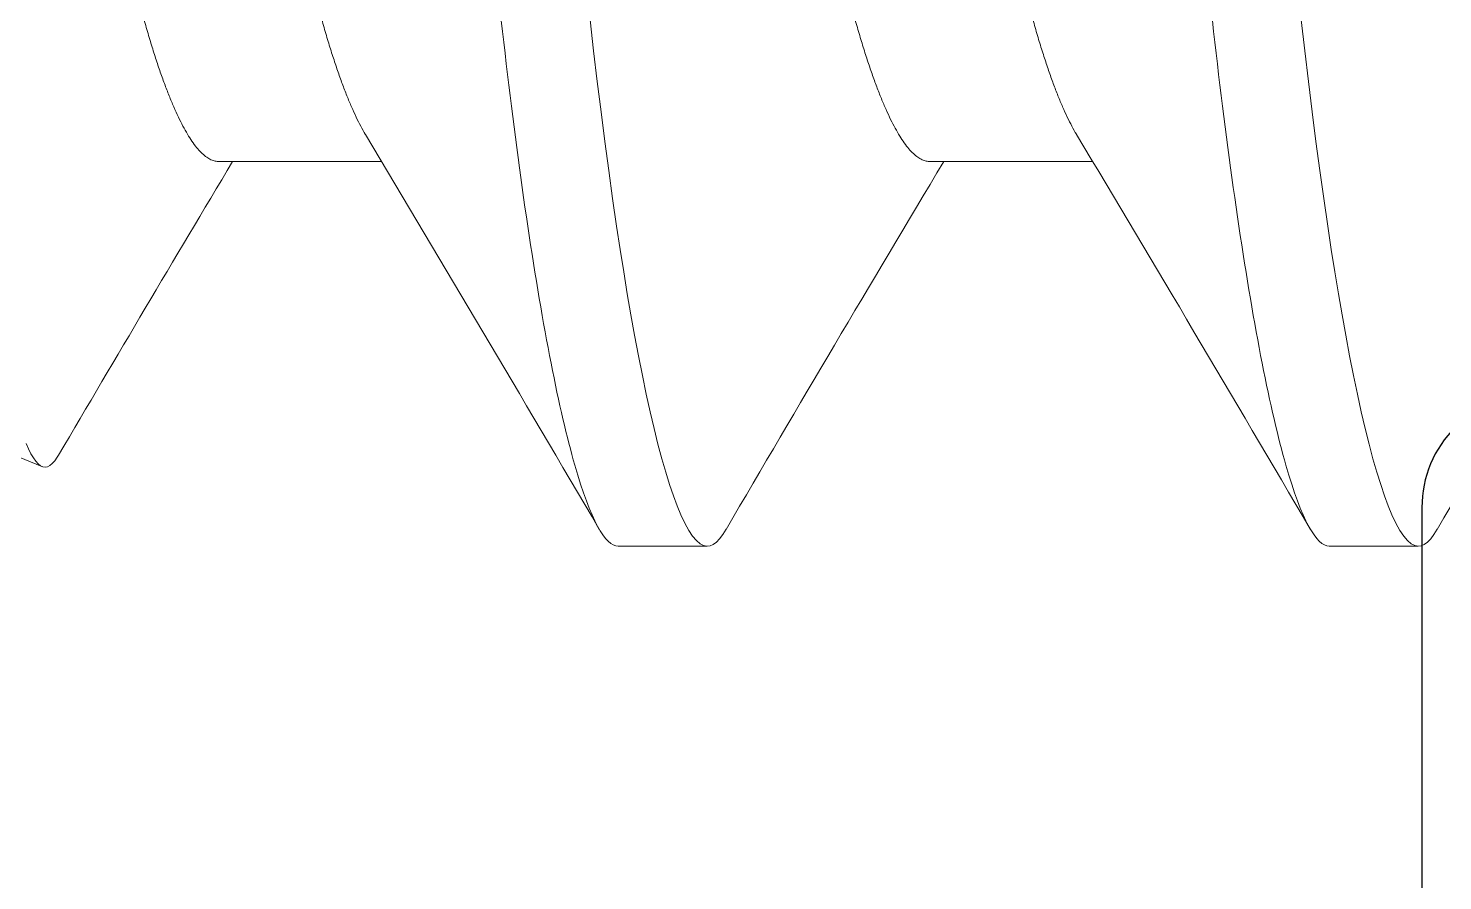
# Model space of a CAD drawing. Extents: x -82 to 113, y -82 to 93.
# Drawn here: x 25.7283 to 25.8526, y 71.121 to 71.1959 of the extents above; entities that cross this region are included whole.
import ezdxf

# ---------------------------------------------------------------- set-up
doc = ezdxf.new("R2010")
doc.units = 0
doc.header["$MEASUREMENT"] = 0
doc.layers.get('0').update_dxf_attribs({"linetype": 'CONTINUOUS'})
doc.layers.add('Ballons', color=7, linetype='CONTINUOUS')
doc.layers.add('VENT', color=5, linetype='CONTINUOUS')

# ---------------------------------------------------------------- blocks, each defined once
blk = doc.blocks.new('erfdfasdf')
at = {"color": 7, "linetype": 'Continuous', "lineweight": 15}
for p, q in [((556.4107247462484, 29.97973384210147), (556.4029153673341, 29.97973384210147)), ((556.473199750075, 29.97973384210147), (556.4653903619976, 29.97973384210147)), ((556.5447079656099, 29.96408912579357), (556.5238288452273, 29.97273754176233)), ((556.445866928456, 29.94591825912747), (556.4315150232094, 29.94591825912747)), ((556.5083419231196, 29.94591825912747), (556.4939900270358, 29.94591825912747))]:
    blk.add_line(p, q, dxfattribs=at)
at = {"color": 7, "linetype": 'Continuous', "lineweight": 15, "flags": 128}
for points in [[(556.4012486735398, 29.9782504886563), (556.4015305608156, 29.97869836175943), (556.4018189079314, 29.97907504833791), (556.4021018397771, 29.97936562203718), (556.4023790631395, 29.97957129235926), (556.4026503214579, 29.97969349787853), (556.4029153673341, 29.97973384210147), (556.4032226083378, 29.97967977186309), (556.4035381051092, 29.97951576522071), (556.4038614819696, 29.97923939400738), (556.4041923265886, 29.97884857824612), (556.4045301624958, 29.97834159531282), (556.4048744857322, 29.97771711658785), (556.4052247648498, 29.9769742257818), (556.4055505882028, 29.97618881914688), (556.4058804615551, 29.97530346366258), (556.406213908436, 29.97431846170441), (556.406550397398, 29.97323441802337), (556.4068894244815, 29.97205228556047), (556.4072304490759, 29.97077331963219), (556.4075729214077, 29.96939913290791), (556.407916291703, 29.96793164043251), (556.4082600010254, 29.96637307795216), (556.4086034721126, 29.96472597442564), (556.4089461643538, 29.96299314286146), (556.4092875188124, 29.96117768031784), (556.4096076428453, 29.95939327082248), (556.4099256319239, 29.95754136744883), (556.4102410462292, 29.95562511765101), (556.4105534551053, 29.95364784297816), (556.4108624462218, 29.95161297493413), (556.4112151626691, 29.94919139610541), (556.4115621797964, 29.94670314805887), (556.4119029386669, 29.94415403090649), (556.4122369169958, 29.94154992722631), (556.4125636383125, 29.93889677457376), (556.4128826627981, 29.93620052883002), (556.4131935781223, 29.93346711838761)], [(556.4637235399229, 29.97825027790973), (556.464005555479, 29.97869836175943), (556.464293911758, 29.97907504833791), (556.4645768436035, 29.97936562203718), (556.4648540578031, 29.97957129235926), (556.4651253161214, 29.97969349787853), (556.4653903619976, 29.97973384210147), (556.4656976121643, 29.97967977186309), (556.4660131089356, 29.97951576522071), (556.4663364857959, 29.97923939400738), (556.4666673212521, 29.97884857824612), (556.4670051571594, 29.97834159531282), (556.4673494803957, 29.97771711658785), (556.4676997595133, 29.9769742257818), (556.4680255920292, 29.97618881914688), (556.4683554745444, 29.97530346366258), (556.4686889122625, 29.97431846170441), (556.4690253920614, 29.97323441802337), (556.469364419145, 29.97205228556047), (556.4697054437395, 29.97077331963219), (556.4700479160712, 29.96939913290791), (556.4703912863665, 29.96793164043251), (556.4707350048519, 29.96637307795216), (556.471078485102, 29.96472597442564), (556.4714211773431, 29.96299314286146), (556.471762513476, 29.96117768031784), (556.4720826466718, 29.95939327082248), (556.4724006357503, 29.95754136744883), (556.4727160408928, 29.95562511765101), (556.4730284589317, 29.95364784297816), (556.4733374500482, 29.95161297493413), (556.4736901664955, 29.94919139610541), (556.4740371836228, 29.94670314805887), (556.4743779333304, 29.94415403090649), (556.4747119208222, 29.94154992722631), (556.475038632976, 29.93889677457376), (556.4753576666245, 29.93620052883002), (556.4756685819488, 29.93346711838761)], [(556.525221092016, 29.97070156500811), (556.5250057640035, 29.97119205473193), (556.5247928366691, 29.97161759786202), (556.5245825665743, 29.97197769960209), (556.5243735792844, 29.97227390848126), (556.524167505795, 29.97250333818787), (556.5239645110381, 29.97266572299798), (556.5237593355123, 29.97276265725519), (556.5235537201676, 29.97279109887863), (556.5233456308414, 29.97275196415772), (556.5231328134619, 29.97264463917855), (556.5229174487978, 29.97246906896375), (556.5226997934102, 29.9722254459341), (556.522484007253, 29.97192019327841), (556.5223755185863, 29.97173560677577)]]:
    blk.add_lwpolyline(points, dxfattribs=at)
at = {"color": 7, "linetype": 'Continuous', "lineweight": 15}
for centre, radius, start, end in [((552.6899843812621, 32.15127821407236), 4.300641290891233, 329.1496211221323, 329.6501289294004), ((559.8413831366028, 31.98466067881933), 3.972864275998913, 210.3331856389208, 210.9146572837981), ((552.7433420024015, 32.15667143798601), 4.311234271560384, 329.1502222876609, 329.6494968499053), ((560.0124876193815, 32.04896585941739), 4.099098672032527, 210.3421470922534, 210.9057134088469), ((553.1467362966428, 31.95424126455458), 3.914746228179742, 329.1351421648017, 329.5743754894831)]:
    blk.add_arc(centre, radius, start, end, dxfattribs=at)
for points, knots in [([(556.410724743822, 29.97973384288259), (556.4118519300131, 29.97973384285379), (556.4131658446339, 29.97742268467498), (556.4159185857743, 29.96779613229141), (556.4173497346543, 29.96049075044364), (556.4193328614484, 29.94717408655153), (556.4199668632515, 29.94235861514118), (556.4211513865666, 29.93231509711453), (556.4217025368466, 29.92709737029892), (556.4235576769546, 29.9101784925143), (556.4249484833317, 29.89749433835464), (556.4277385042957, 29.87204934716357), (556.4291293106717, 29.85936519301445), (556.4309844507768, 29.84244631525604), (556.4315356010557, 29.83722858845035), (556.432720124373, 29.82718507043436), (556.4333541261768, 29.82236959903159), (556.4353372529731, 29.80905293516864), (556.4367684018534, 29.80174755334917), (556.4395211429924, 29.79212100102793), (556.4408350576115, 29.78980984288259), (556.4419622438002, 29.78980984288259)], [0, 0, 0, 0, 0.125, 0.125, 0.25, 0.25, 0.3125, 0.3125, 0.375, 0.375, 0.4999999999999999, 0.4999999999999999, 0.625, 0.625, 0.6875, 0.6875, 0.75, 0.75, 0.875, 0.875, 1, 1, 1, 1]), ([(556.4731997438562, 29.97973384288259), (556.4743269300494, 29.97973384280877), (556.4756408446713, 29.97742268458374), (556.4783935858101, 29.96779613212711), (556.4798247346877, 29.96049075025321), (556.4818078614769, 29.94717408634376), (556.482441863278, 29.94235861493108), (556.4836263865894, 29.93231509690569), (556.4841775368699, 29.92709737008647), (556.4860326769783, 29.91017849229763), (556.4874234833546, 29.89749433814558), (556.4902135043151, 29.87204934698667), (556.4916043106884, 29.85936519286164), (556.4934594507895, 29.84244631513997), (556.4940106010671, 29.83722858834619), (556.4951951243839, 29.82718507034809), (556.4958291261875, 29.82236959895485), (556.4978122529819, 29.80905293512012), (556.4992434018606, 29.80174755331874), (556.5019961429957, 29.79212100102185), (556.5033100576129, 29.78980984288259), (556.5044372438001, 29.78980984288259)], [0, 0, 0, 0, 0.125, 0.125, 0.25, 0.25, 0.3125, 0.3125, 0.375, 0.375, 0.4999999999999999, 0.4999999999999999, 0.6249999999999998, 0.6249999999999998, 0.6874999999999998, 0.6874999999999998, 0.7499999999999998, 0.7499999999999998, 0.8749999999999999, 0.8749999999999999, 1, 1, 1, 1]), ([(556.3833919337925, 29.94591825912747), (556.3835111570594, 29.94590911194656), (556.3837508304507, 29.94589072345639), (556.3841217230803, 29.94574106686328), (556.384502562151, 29.94549923861396), (556.3848934155042, 29.94515443627827), (556.3852932792565, 29.94470753693832), (556.3856935249216, 29.94416742007294), (556.3860928588532, 29.94354051336243), (556.3864900346731, 29.94283328352017), (556.3868920683708, 29.94203385936452), (556.3872980245641, 29.94114310825026), (556.387707037189, 29.94016234186368), (556.3881181193653, 29.93909329241184), (556.3885303287366, 29.93793813572377), (556.3889427081756, 29.936699461836), (556.3893542694553, 29.9353802306933), (556.3897616178721, 29.93399208119543), (556.3901638894382, 29.93254023699341), (556.3905602133627, 29.93103003435637), (556.3909521831438, 29.92945675246359), (556.3913491711872, 29.92778155959702), (556.3917499346758, 29.92600349690185), (556.392153010398, 29.92412249646575), (556.3925473324206, 29.92218984370077), (556.3929321044534, 29.92021158251767), (556.3933065826213, 29.91819379850366), (556.3936638004833, 29.91617863346871), (556.3940055800886, 29.91416175304742), (556.3943506688211, 29.91213789028816), (556.3947046640114, 29.91005840725791), (556.3950678896474, 29.90792552034826), (556.3954395699998, 29.90574280619999), (556.3958190888828, 29.90351420785013), (556.3962056796444, 29.90124396922069), (556.3965985782901, 29.89893664788239), (556.396996992691, 29.89659707075474), (556.3973976127407, 29.89424444345183), (556.3977995019461, 29.89188440530787), (556.3982016973051, 29.88952250576253), (556.398605725933, 29.8871498661516), (556.3990214657584, 29.88470853477423), (556.3994479519017, 29.88220400490649), (556.3998840684558, 29.87964295576801), (556.4003178857085, 29.87709541314874), (556.4007482783779, 29.87456798596876), (556.4011741458669, 29.8720671073228), (556.4015864918276, 29.86964560064575), (556.4019847090526, 29.86730718787437), (556.4023682997205, 29.86505451821029), (556.4027444959452, 29.86284537754793), (556.4031125950232, 29.86068387865075), (556.4034854888183, 29.85849330208438), (556.4038623353069, 29.85628379708048), (556.4042393706329, 29.85405649909034), (556.4046183166148, 29.85188154003973), (556.4050101321512, 29.84974944680711), (556.4054129964577, 29.84765964861332), (556.4058267024319, 29.84561932332223), (556.4062501495104, 29.84363548586658), (556.4066751793692, 29.84174718345727), (556.4071003294813, 29.83995678415843), (556.4075242012814, 29.83826576238693), (556.4079530248509, 29.83664909171947), (556.4083856754141, 29.83511177616163), (556.4088210603659, 29.83365849450808), (556.4092497021255, 29.83231951117761), (556.4096704459289, 29.83109256980243), (556.4100823009117, 29.82997450259089), (556.4104925679595, 29.82894393343686), (556.4109004194408, 29.82800097246908), (556.4113201364285, 29.82712159977047), (556.4116695421085, 29.82644863306932), (556.4118820420866, 29.82610418876544), (556.4119474703325, 29.82599813517048)], [0, 0, 0, 0, 0.01373319944496844, 0.02760771929589334, 0.04161421353782197, 0.05574270405909031, 0.06998258637875944, 0.08432267654489047, 0.09792471862434012, 0.1115952247172707, 0.1253236578157736, 0.1390991516458693, 0.1529106680122007, 0.1667469055004768, 0.1805965015233519, 0.1944479779131166, 0.2082898744230006, 0.2221107705108274, 0.2356535067991102, 0.2491545186144786, 0.2626034411273138, 0.2759901611049981, 0.2903650828773998, 0.3046441361500405, 0.3188159629160834, 0.3328697212933411, 0.3467951993361646, 0.3605828101758367, 0.3734962916220709, 0.3865174466372132, 0.39966009603647, 0.4129161295944836, 0.4262769807004715, 0.4397335754885812, 0.4532763874017592, 0.4668955106492486, 0.4805806527743107, 0.4943211727806971, 0.507859721278912, 0.5214306365980929, 0.5350232242703383, 0.5486266835912613, 0.5633164390966576, 0.5779925181427444, 0.5926413266296673, 0.6072494239231792, 0.6218035971820063, 0.6362909655622733, 0.6498781404095856, 0.6633846384663225, 0.676800721681028, 0.6901170604992805, 0.7033247857229883, 0.7179268537098444, 0.7323729338492955, 0.7468379484690367, 0.7614582672669751, 0.7762229008122505, 0.7911201025164715, 0.8061372843471544, 0.8212613077884193, 0.8357201792599145, 0.8502506229839994, 0.8648399054193314, 0.8794749073419619, 0.8941422986859234, 0.9088284797192154, 0.9226805551010793, 0.9365257455299695, 0.9503526166484637, 0.9641498309552474, 0.9779062018844699, 0.9931973712725988, 1, 1, 1, 1]), ([(556.445866928456, 29.94591825912747), (556.4459861556378, 29.94590911195579), (556.4462258368326, 29.94589072348932), (556.4465967254566, 29.94574106684504), (556.4469775690867, 29.94549923872861), (556.4473684077793, 29.94515443616123), (556.4477682715527, 29.94470753674185), (556.448168531853, 29.94416742031695), (556.4485678607792, 29.94354051326798), (556.4489650429414, 29.94283328393111), (556.4493670558332, 29.94203385857247), (556.4497730353495, 29.94114310909052), (556.4501820286378, 29.94016234144766), (556.4505931112229, 29.93909329192338), (556.4510053383755, 29.93793813672976), (556.4514176996984, 29.9366994612993), (556.4518292622344, 29.93538023020836), (556.4522366237004, 29.93399208169734), (556.4526388953942, 29.93254023754426), (556.4530352061429, 29.93103003382477), (556.4534271747101, 29.92945675175516), (556.4538241809632, 29.92778156100392), (556.4542249260784, 29.92600349615407), (556.4546280031622, 29.92412249585441), (556.4550223383096, 29.92218984434063), (556.4554071104127, 29.92021158316976), (556.4557815755356, 29.91819379789142), (556.4561387915813, 29.91617863261612), (556.4564805898923, 29.91416175463075), (556.4568256601985, 29.91213788944848), (556.4571796568644, 29.9100584065535), (556.4575428955242, 29.90792552108095), (556.4579145762414, 29.90574280703628), (556.4582940803152, 29.90351420688439), (556.4586806760226, 29.90124396949145), (556.4590735694863, 29.89893664682679), (556.4594720000727, 29.89659707183337), (556.4598726145833, 29.89424444312263), (556.46027450997, 29.89188440652896), (556.4606766858227, 29.88952250368965), (556.4610807328341, 29.88714986719085), (556.4614964720906, 29.88470853572121), (556.4619229405259, 29.8822040028419), (556.4623590761781, 29.87964295694689), (556.4627928886937, 29.87709541300372), (556.4632232816058, 29.87456798587485), (556.463649152823, 29.87206710832376), (556.4640614836173, 29.86964559969111), (556.4644597042545, 29.86730718796558), (556.4648432950846, 29.86505451830861), (556.4652194873831, 29.86284537662736), (556.4655876022015, 29.86068387957861), (556.4659604908687, 29.85849330183784), (556.4663373427221, 29.85628379795657), (556.4667143617836, 29.85405649824047), (556.4670933130357, 29.85188154026518), (556.4674851234231, 29.84974944598693), (556.4678880035073, 29.84765964939618), (556.4683017056473, 29.84561932324031), (556.4687251524325, 29.84363548576799), (556.469150187307, 29.84174718428606), (556.469575318111, 29.83995678278337), (556.4699992080989, 29.83826576306437), (556.4704280315242, 29.83664909231212), (556.4708606642781, 29.83511177498417), (556.4712960672304, 29.8336584951002), (556.4717247082995, 29.83231951162934), (556.4721454377669, 29.83109256932962), (556.472557296168, 29.82997450260902), (556.4729675631577, 29.82894393360287), (556.4733754114691, 29.82800097159435), (556.4737951420561, 29.82712160209437), (556.4741445017473, 29.82644872251374), (556.4743569423504, 29.8261043534292), (556.4744223183897, 29.82599837798717)], [0, 0, 0, 0, 0.01373327695111229, 0.02760786740764848, 0.04161443292678875, 0.05574298728917851, 0.0699829420737406, 0.08432311350393612, 0.09792522480239343, 0.1115958004627361, 0.1253242948935829, 0.1390998674095695, 0.1529114454351066, 0.16674775333418, 0.1805974285055404, 0.194448966711839, 0.2082909336613184, 0.2221119087184094, 0.2356547139239005, 0.2491557858935726, 0.26260477684621, 0.2759915733631801, 0.290366559960227, 0.3046456858970965, 0.3188175928862957, 0.3328714227812862, 0.3467969638562066, 0.3605846448592215, 0.3734981995986709, 0.3865194131716236, 0.3996621294520991, 0.4129182384488767, 0.426279157546483, 0.4397358125987885, 0.4532786934295597, 0.4668978859829805, 0.4805831062299242, 0.4943236961600143, 0.5078623135541264, 0.521433289301321, 0.5350259548027534, 0.548629483349896, 0.563319304938935, 0.5779954673256015, 0.5926443503583889, 0.6072525219905913, 0.6218067693136968, 0.6362942029681125, 0.6498814469587749, 0.6633880137483085, 0.6768041652357015, 0.6901205798700891, 0.7033283723061778, 0.7179305146010423, 0.7323766606405879, 0.7468417488708909, 0.7614621420697135, 0.7762268586999211, 0.7911241362140471, 0.8061413944651982, 0.8212654948706343, 0.8357244315022305, 0.8502549576671365, 0.8648443143454129, 0.8794793821325263, 0.8941468567634269, 0.9088331125327673, 0.9226852497336249, 0.9365305106188728, 0.9503574521005002, 0.9641547366194974, 0.9779111861152772, 0.9932024333181609, 1, 1, 1, 1]), ([(556.5083419231196, 29.94591825912747), (556.5084611503012, 29.94590911195578), (556.5087008314953, 29.94589072348928), (556.5090717201233, 29.94574106684519), (556.5094525637381, 29.94549923872804), (556.5098434024884, 29.94515443616341), (556.5102432660443, 29.94470753673363), (556.510643527149, 29.94416742034718), (556.511042853294, 29.9435405130339), (556.5114400462504, 29.94283328388416), (556.511842073115, 29.94203385918022), (556.5122480396892, 29.94114310916114), (556.5126570168429, 29.9401623405164), (556.5130681230773, 29.93909329303599), (556.5134803248629, 29.9379381355321), (556.5138927107221, 29.93669946247711), (556.5143042536721, 29.93538022963975), (556.5147116154568, 29.93399208107458), (556.5151139049706, 29.93254023879226), (556.5155101979313, 29.93103003319231), (556.5159021665564, 29.92945675107561), (556.5162991905945, 29.92778156239439), (556.5166999177795, 29.92600349544358), (556.5171029948972, 29.92412249511298), (556.5174973479005, 29.9221898458209), (556.5178821023928, 29.92021158244874), (556.5182565666806, 29.91819379705177), (556.5186138027597, 29.91617863435098), (556.5189555765604, 29.91416175277669), (556.5193006716163, 29.91213789130599), (556.5196546467654, 29.91005840546758), (556.5200178926502, 29.90792552143929), (556.5203895659672, 29.9057428058198), (556.5207690928037, 29.90351420917526), (556.521155658467, 29.90124396610505), (556.521548596503, 29.8989366510488), (556.5219469856678, 29.89659706936506), (556.5223476137314, 29.89424444386315), (556.5227494961007, 29.89188440406483), (556.5231517111413, 29.88952250784134), (556.5235557213374, 29.88714986511066), (556.5239714617489, 29.88470853382824), (556.524397965579, 29.88220400696878), (556.5248340631017, 29.87964295459725), (556.5252678848481, 29.87709541326378), (556.5256982781785, 29.874567986174), (556.5261241385858, 29.87206710590882), (556.5265365117434, 29.86964560404432), (556.5269346828949, 29.86730718355276), (556.5273183229195, 29.86505452245196), (556.527694473589, 29.86284537442736), (556.5280625986136, 29.86068387985854), (556.5284354870151, 29.85849330201236), (556.5288123286812, 29.85628379602677), (556.5291893897378, 29.85405650173908), (556.5295682914027, 29.85188153663204), (556.5299601514771, 29.84974944944249), (556.5303629894391, 29.84765964753758), (556.5307767021421, 29.84561932348253), (556.5312001487807, 29.84363548594798), (556.5316251736261, 29.84174718261772), (556.5320503437425, 29.83995678558986), (556.5324741945772, 29.83826576149224), (556.5329030286052, 29.83664909258006), (556.533335657661, 29.83511177486098), (556.5337710645973, 29.83365849532467), (556.5341996938247, 29.83231951033536), (556.5346204650203, 29.83109257147386), (556.535032276875, 29.82997450060677), (556.5354425829346, 29.82894393455754), (556.5358504284638, 29.82800097218267), (556.5362701301335, 29.8271216013721), (556.536619497096, 29.82644872255441), (556.5368319371752, 29.82610435343877), (556.5368973130533, 29.82599837798717)], [0, 0, 0, 0, 0.01373327695397501, 0.02760786741340338, 0.04161443293546335, 0.05574298730079823, 0.06998294208832867, 0.08432311352151342, 0.0979252248228061, 0.1115958089489047, 0.1253243119124643, 0.1390998758471124, 0.1529114452499271, 0.1667477618062371, 0.1805974283107764, 0.1944489751917746, 0.2082909334834861, 0.2221119085434582, 0.2356547223516744, 0.2491557857737789, 0.2626047767292198, 0.2759915816651983, 0.2903665599379768, 0.3046456858778228, 0.3188176009747491, 0.332871422898253, 0.3467969639760763, 0.3605846526621819, 0.3734981998261209, 0.386519421106927, 0.3996621295423931, 0.412918238541934, 0.4262791576423254, 0.4397358209120855, 0.4532786934309878, 0.4668979027940729, 0.4805831060840817, 0.494323696017036, 0.5078623134139701, 0.5214333064293726, 0.5350259546172466, 0.5486294831672249, 0.5633193221006946, 0.5779954671787194, 0.5926443502145604, 0.607252521849808, 0.6218067691759473, 0.6362942197338991, 0.6498814469949592, 0.6633880303327462, 0.6768041654882504, 0.6901205801254138, 0.7033283725642557, 0.717930514862164, 0.7323766761331256, 0.7468417490981836, 0.7614621578960769, 0.7762268586302407, 0.791124136147472, 0.8061413944017535, 0.8212654948103422, 0.8357244482835298, 0.8502549574570452, 0.8648443141383626, 0.8794793819285267, 0.8941468565624847, 0.9088331123348866, 0.9226852668836201, 0.9365305104428039, 0.9503574692143442, 0.9641547537362175, 0.9779111861106726, 0.993202433316744, 1, 1, 1, 1]), ([(556.4329294258762, 29.94355757231182), (556.4329359729126, 29.943547323622), (556.4330736442473, 29.9433318137761), (556.433346573365, 29.94282692138715), (556.4337482318995, 29.94203557281389), (556.4341543072132, 29.94114264780972), (556.434563273424, 29.94016246533965), (556.4349743680816, 29.93909325921394), (556.435386573725, 29.93793814459614), (556.4357989554893, 29.93669945956541), (556.4362105112889, 29.93538023063406), (556.4366178794803, 29.93399208228988), (556.437020131136, 29.93254023627243), (556.4374164615447, 29.93103003458199), (556.4378084248735, 29.92945675163407), (556.4382054328979, 29.92778156107173), (556.4386061761857, 29.92600349600247), (556.439009258642, 29.92412249673853), (556.4394035740756, 29.92218984278147), (556.4397883657728, 29.92021158406317), (556.4401628257856, 29.91819379775697), (556.4405200431847, 29.91617863264953), (556.4408618411541, 29.91416175462172), (556.4412069115583, 29.91213788945191), (556.4415609081686, 29.91005840654887), (556.4419241469532, 29.90792552109617), (556.4422958272227, 29.90574280697943), (556.4426753329785, 29.90351420709858), (556.443061922431, 29.90124396821506), (556.4434548396525, 29.89893664986804), (556.4438532344418, 29.89659706956604), (556.4442538606497, 29.89424444376674), (556.4446557447011, 29.89188440424953), (556.445057954933, 29.88952250669316), (556.4454619830697, 29.8871498670094), (556.4458777095903, 29.88470853388401), (556.4463041947146, 29.88220400384968), (556.4467403298179, 29.87964295784762), (556.4471741274001, 29.87709541191271), (556.4476045267057, 29.87456798635075), (556.4480303870246, 29.87206710605006), (556.4484427547357, 29.86964560285049), (556.4488409467095, 29.86730718561981), (556.4492245634423, 29.86505452044666), (556.4496007336054, 29.86284537540118), (556.4499688574002, 29.8606838805814), (556.4503417310175, 29.85849330109722), (556.4507185782276, 29.85628379629808), (556.4510956329236, 29.85405650078949), (556.4514745546041, 29.85188153824219), (556.4518663946374, 29.84974944850912), (556.4522692387841, 29.84765964776894), (556.4526829468192, 29.84561932275064), (556.4531064063233, 29.84363548643798), (556.4535314382682, 29.84174718423664), (556.4539565684807, 29.83995678267991), (556.4543804636227, 29.83826576386436), (556.4548092665625, 29.8366490908417), (556.4552419225556, 29.83511177666172), (556.4556773061751, 29.83365849308375), (556.4561059477339, 29.83231951625489), (556.4565266935452, 29.83109255208043), (556.4569385408768, 29.82997456854481), (556.4573488369304, 29.82894368655517), (556.4577566341488, 29.82800189210825), (556.4581765459793, 29.82711801735428), (556.4586071085103, 29.82630579028762), (556.459046643326, 29.82557943381251), (556.4594783703845, 29.82496843478923), (556.4599012788001, 29.82447256674988), (556.460314368797, 29.82409003759884), (556.4607165077432, 29.8238218436118), (556.4611077227398, 29.82365594284553), (556.461360149901, 29.82363556225641), (556.4614856862847, 29.82362542663771)], [0, 0, 0, 0, 0.0006825633484305836, 0.01435296847246612, 0.02808129164448669, 0.04185669231436206, 0.05566809804463004, 0.06950423333993673, 0.08335372707117772, 0.09720510115542003, 0.1110468954305377, 0.1248676980751345, 0.1384103257386132, 0.1519112378369531, 0.1653600610174858, 0.1787466905382079, 0.1931214978116338, 0.2074004456207151, 0.2215721677151621, 0.2356258302673664, 0.2495511976253631, 0.2633387066312171, 0.2762521002779669, 0.2892731514152087, 0.3024157037442635, 0.3156716473750806, 0.329032399799252, 0.3424888869838454, 0.356031598871264, 0.369650629932579, 0.3833356625009527, 0.3970760810213288, 0.4106145295252732, 0.4241853532438031, 0.4377778405226508, 0.4513811906989901, 0.4660708377074242, 0.4807468170133926, 0.4953955086797465, 0.510003498079415, 0.5245575638426759, 0.5390448336710328, 0.5526318997987171, 0.5661383063704242, 0.579554282328037, 0.5928705308441694, 0.6060781505930681, 0.6206801107306127, 0.6351260917870595, 0.6495909919356255, 0.6642112105472788, 0.6789757270931777, 0.693872818768261, 0.7088898978970746, 0.7240138096339208, 0.7384725658946447, 0.7530029107956205, 0.7675920769147249, 0.7822269707447972, 0.7968942537569759, 0.8115803263197063, 0.8254322993916238, 0.8392773875614191, 0.8531041651994365, 0.8669012776014718, 0.8806575469276107, 0.8959485948785485, 0.9111602276938515, 0.9262780349527604, 0.9412882354517531, 0.9561776313648779, 0.9709337360874977, 0.9855448453153358, 1, 1, 1, 1]), ([(556.4954045030057, 29.94355744403131), (556.4954110257062, 29.94354723783477), (556.4955487340037, 29.94333176297774), (556.4958215333137, 29.94282692041449), (556.4962232513968, 29.94203557373442), (556.496629291547, 29.94114264684842), (556.4970382853737, 29.94016246631529), (556.4974493579962, 29.93909325863315), (556.4978615704981, 29.93793814476408), (556.4982739466393, 29.93669945897582), (556.4986855183962, 29.93538023123106), (556.4990928823505, 29.93399208220121), (556.4994951354876, 29.93254023632773), (556.4998914642196, 29.93103003444885), (556.500283432677, 29.92945675243692), (556.5006804211594, 29.92778155961281), (556.5010811842004, 29.92600349686476), (556.5014842612513, 29.92412249659578), (556.5018785785427, 29.92218984286037), (556.5022633682568, 29.9202115838908), (556.5026378342144, 29.91819379873101), (556.5029950302281, 29.91617863088141), (556.5033368530449, 29.91416175648426), (556.503681898618, 29.91213788759308), (556.5040359167381, 29.91005840763147), (556.5043991484089, 29.9079255207527), (556.5047708356348, 29.90574280813915), (556.5051503203086, 29.90351420502184), (556.5055369335515, 29.90124397032519), (556.5059298299553, 29.89893664868683), (556.506328230382, 29.89659706976878), (556.5067288546853, 29.89424444366379), (556.5071307405989, 29.89188440445828), (556.5075329453505, 29.88952250545486), (556.5079369939397, 29.88714986924509), (556.5083526971067, 29.88470853162796), (556.5087792022761, 29.88220400500517), (556.5092153349874, 29.87964295859067), (556.5096491215612, 29.87709541130347), (556.5100795136251, 29.87456798408152), (556.5105054138934, 29.87206711029132), (556.5109177372974, 29.86964559944684), (556.5113159596867, 29.86730718801302), (556.5116995505884, 29.86505451835482), (556.5120757409187, 29.86284537639795), (556.5124438633055, 29.86068388129819), (556.5128167221867, 29.85849330018388), (556.5131935749276, 29.85628379656899), (556.5135706232629, 29.85405649983966), (556.5139495649728, 29.85188153985361), (556.5143413849103, 29.84974944757086), (556.5147442354495, 29.84765964801888), (556.5151579380297, 29.84561932194848), (556.5155814133723, 29.84363548719328), (556.5160064415518, 29.84174718416359), (556.5164315713869, 29.83995678258918), (556.5168554716303, 29.83826576463648), (556.5172842540829, 29.83664908947051), (556.5177169333745, 29.83511177796879), (556.5181522974251, 29.83365849245353), (556.518580940343, 29.83231951582451), (556.5190016994301, 29.8310925525067), (556.5194135468179, 29.82997456892532), (556.5198238296696, 29.82894368619424), (556.5202316258703, 29.82800189175381), (556.5206515554219, 29.82711801802125), (556.521082101285, 29.82630578999339), (556.5215216309055, 29.82557943332465), (556.5219533958384, 29.82496843562136), (556.5223762655019, 29.82447256633631), (556.5227893656055, 29.82409003767101), (556.5231915018429, 29.82382184359283), (556.523582717542, 29.82365594285019), (556.5238351446105, 29.82363556225796), (556.5239606809483, 29.82362542663771)], [0, 0, 0, 0, 0.0006797099675571348, 0.01435014577119727, 0.02807851678106216, 0.0418539483096815, 0.05566540221161993, 0.06950156846961689, 0.08335110185587878, 0.097202515600526, 0.1110443581693762, 0.1248652003868432, 0.1384078668266984, 0.1519088175819714, 0.1653576792702917, 0.1787443387047805, 0.1931191954647144, 0.2073981841584651, 0.221569946830564, 0.2356236496223824, 0.2495490568526477, 0.2633365976560892, 0.276250035855872, 0.2892711165712045, 0.3024137143789788, 0.3156696959653149, 0.3290304866451025, 0.3424870041450506, 0.3560297631238908, 0.3696488247771103, 0.3833338965296061, 0.3970743543926899, 0.4106128416610447, 0.4241837042366844, 0.4377762390928788, 0.4513796195487375, 0.4660693172884785, 0.4807453386159298, 0.49539406359975, 0.5100020948262272, 0.5245562193083897, 0.5390435137175472, 0.5526306271150804, 0.5661370640869096, 0.5795530866256204, 0.5928693732699418, 0.6060770229122051, 0.6206790248592948, 0.6351250472786746, 0.6495899964784914, 0.6642102491541217, 0.6789748079750109, 0.6938719423046845, 0.7088890726452719, 0.7240130276861585, 0.7384718253463944, 0.7530022118518608, 0.7675914111826819, 0.7822263555278144, 0.7968936718903276, 0.8115797865034409, 0.8254318079099828, 0.8392769357221846, 0.853103744306842, 0.8669008962139155, 0.8806572134902556, 0.8959482967256871, 0.9111599730962009, 0.9262778402784728, 0.9412880673433521, 0.956177505889032, 0.9709336528625567, 0.9855448039261365, 1, 1, 1, 1])]:
    blk.add_open_spline(points, degree=3, knots=knots, dxfattribs=at)
blk = doc.blocks.new('3206-1_Astragal_Component')
blk.add_line((0.4698440139517643, 0.3076096933220398), (0.6498440139517214, 0.3076096933221535))
blk.add_arc((0.469844013951743, 0.317609693322116), 0.01000000000007617, 179.9999999998372, 270.0000000001221)
blk = doc.blocks.new('3206_Astragal_Assembly')
at = {"rotation": 90}
blk.add_blockref('3206-1_Astragal_Component', (-0.002204388723948014, -2.250000082920671), dxfattribs=at)
blk = doc.blocks.new('3200_Meeting_Stile_Assembly')
at = {"xscale": -1}
blk.add_blockref('3206_Astragal_Assembly', (-0.01562499999999966, 2.250000082920671), dxfattribs=at)

msp = doc.modelspace()

# ---------------------------------------------------------------- block references
at = {"layer": 'Ballons', "color": 7, "rotation": 179.9999997890521}
msp.add_blockref('erfdfasdf', (582.2533497655676, 101.1301205045658), dxfattribs=at)
at = {"layer": 'VENT', "xscale": -1, "rotation": 180}
msp.add_blockref('3200_Meeting_Stile_Assembly', (25.55656821522366, 71.62362920543643), dxfattribs=at)

doc.saveas('drawing.dxf')
